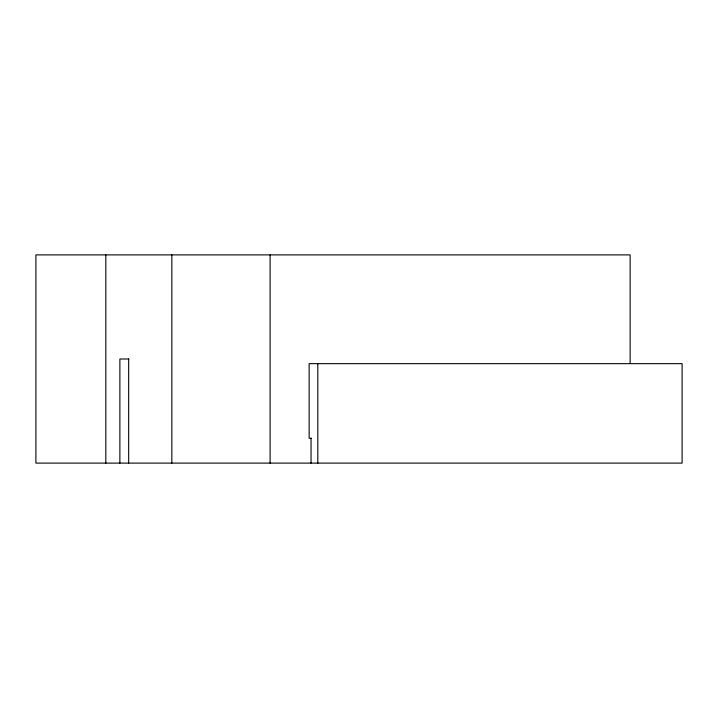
<?xml version="1.0" encoding="UTF-8"?>
<svg xmlns="http://www.w3.org/2000/svg" width="718" height="718" viewBox="0 0 718 718"><rect width="100%" height="100%" fill="white"/><g stroke="black" fill="none" stroke-linecap="round" stroke-linejoin="round"><path stroke-width="1.08" d="M128.809 359L119.879 359L119.879 463.11M311.388 438.249L309.144 438.249L309.144 363.658L682.1 363.658L682.1 463.11L35.9 463.11L35.9 254.89L630.135 254.89L630.135 363.479M317.814 363.658L317.814 463.11M311.038 438.249L311.038 463.11M270.094 254.89L270.094 463.11M171.844 254.89L171.844 463.11M128.675 359L128.675 463.11M105.824 254.89L105.824 463.11"/></g></svg>
